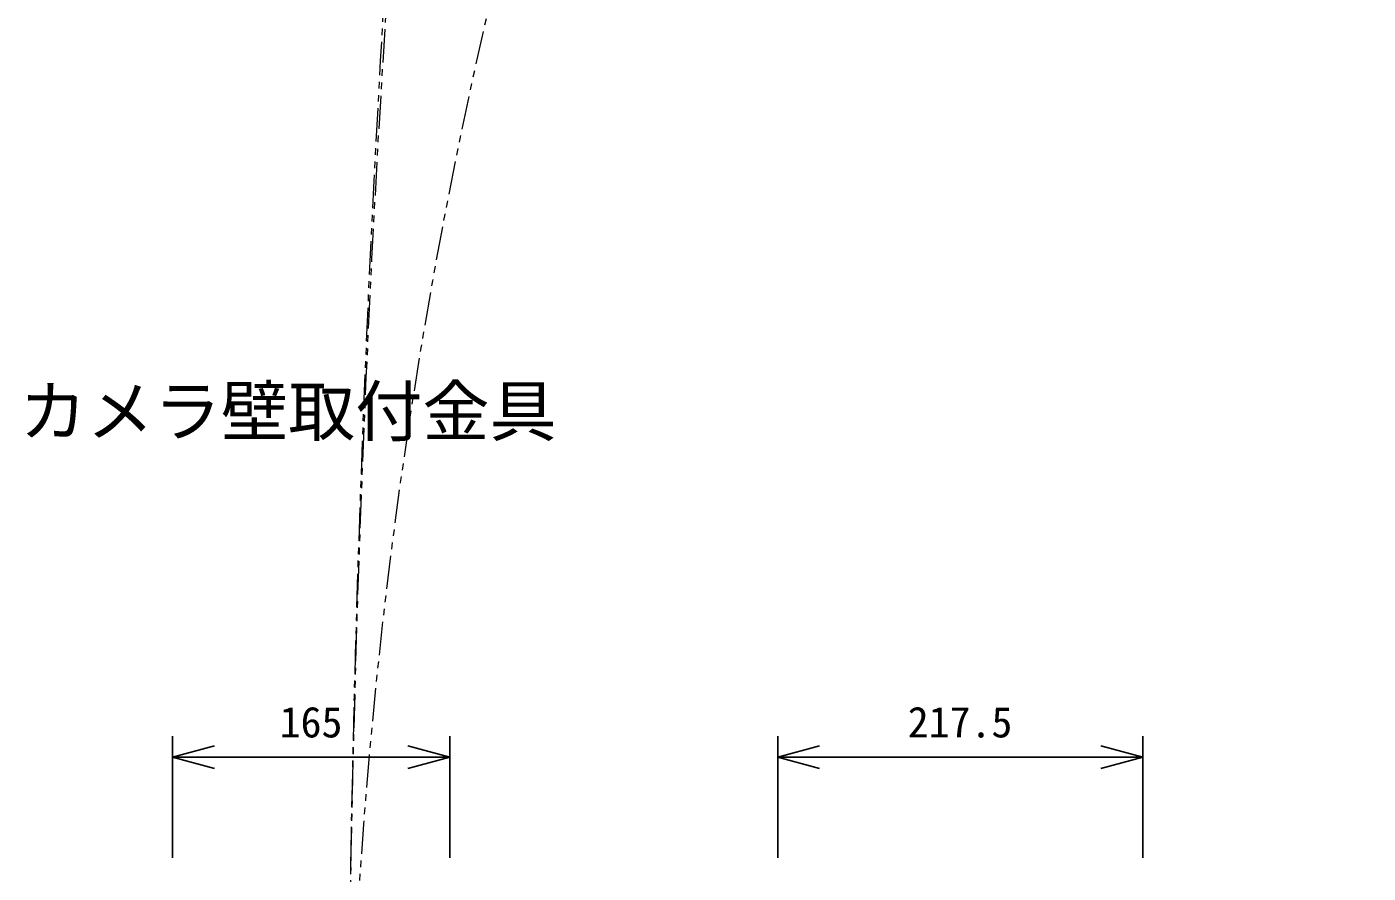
# Model space of a CAD drawing. Units: millimetres, scale not verified. Extents: x -62 to 2351, y -1176 to 1191.
# Drawn here: x -35.1 to 44.9, y 27.3 to 77.8 of the extents above; entities that cross this region are included whole.
import ezdxf
from ezdxf.enums import TextEntityAlignment as Align

# ---------------------------------------------------------------- set-up
doc = ezdxf.new("R2010")
doc.units = ezdxf.units.MM
doc.header["$LTSCALE"] = 0.125
doc.linetypes.add('USER9', pattern=[31.75, 15.875, -3.175, 3.175, -3.175, 3.175, -3.175])
for name, color, linetype in [('0-0_0', 7, 'Continuous'), ('0-1_MOJI1', 7, 'Continuous'), ('0-4_SUNPO', 7, 'Continuous')]:
    doc.layers.add(name, color=color, linetype=linetype)
doc.layers.add('0-5_GAIKEI', color=6, linetype='USER9', lineweight=18)
doc.styles.add('ＭＳ ゴシック', font='')
doc.styles.get('ＭＳ ゴシック').set_extended_font_data('MS Gothic')

# ---------------------------------------------------------------- blocks, each defined once
blk = doc.blocks.new('_Open30')
at = {"layer": '0-0_0'}
blk.add_line((0, 0), (-1, 0), dxfattribs=at)
blk.add_lwpolyline([(-1, 0.26795), (0, 0), (-1, -0.26795)], dxfattribs=at)
blk = doc.blocks.new('D2')
at = {"layer": '0-4_SUNPO'}
for p, q in [((38.1154, 341.7237), (38.1154, 348.9737)), ((54.6363, 341.7237), (54.6363, 348.9737)), ((40.6154, 347.7237), (52.1363, 347.7237))]:
    blk.add_line(p, q, dxfattribs=at)
at = {"layer": '0-4_SUNPO', "xscale": 2.5, "yscale": 2.5, "rotation": 180}
blk.add_blockref('_Open30', (38.1154, 347.7237), dxfattribs=at)
at = {"layer": '0-4_SUNPO', "xscale": 2.5, "yscale": 2.5}
blk.add_blockref('_Open30', (54.6363, 347.7237), dxfattribs=at)
at = {"layer": '0-4_SUNPO', "style": 'ＭＳ ゴシック'}
blk.add_text('165', height=1.833, dxfattribs=at).set_placement((44.5009, 348.3487), align=Align.BOTTOM_LEFT)
blk = doc.blocks.new('D1')
at = {"layer": '0-4_SUNPO'}
for p, q in [((74.177, 341.7237), (74.177, 348.9737)), ((95.927, 341.7237), (95.927, 348.9737)), ((76.677, 347.7237), (93.427, 347.7237))]:
    blk.add_line(p, q, dxfattribs=at)
at = {"layer": '0-4_SUNPO', "xscale": 2.5, "yscale": 2.5, "rotation": 180}
blk.add_blockref('_Open30', (74.177, 347.7237), dxfattribs=at)
at = {"layer": '0-4_SUNPO', "xscale": 2.5, "yscale": 2.5}
blk.add_blockref('_Open30', (95.927, 347.7237), dxfattribs=at)
at = {"layer": '0-4_SUNPO', "style": 'ＭＳ ゴシック'}
blk.add_text('217.5', height=1.833, dxfattribs=at).set_placement((81.927, 348.3487), align=Align.BOTTOM_LEFT)

msp = doc.modelspace()

# ---------------------------------------------------------------- linework, layer by layer
at = {"layer": '0-5_GAIKEI'}
for centre, radius in [((1167.5524, 7.2689), 1183.4849), ((1083.9614, 7.3157), 1099.8929), ((307.6445, 5.3362), 323.5748)]:
    msp.add_circle(centre, radius, dxfattribs=at)

# ---------------------------------------------------------------- block references
at = {"layer": '0-4_SUNPO'}
for name in ['D2', 'D1']:
    msp.add_blockref(name, (-64.5, -313.5), dxfattribs=at)

# ---------------------------------------------------------------- texts
at = {"layer": '0-1_MOJI1', "style": 'ＭＳ ゴシック'}
msp.add_text('カメラ壁取付金具', height=2.933, dxfattribs=at).set_placement((-35.5, 52.5), align=Align.BOTTOM_LEFT)

doc.saveas('drawing.dxf')
